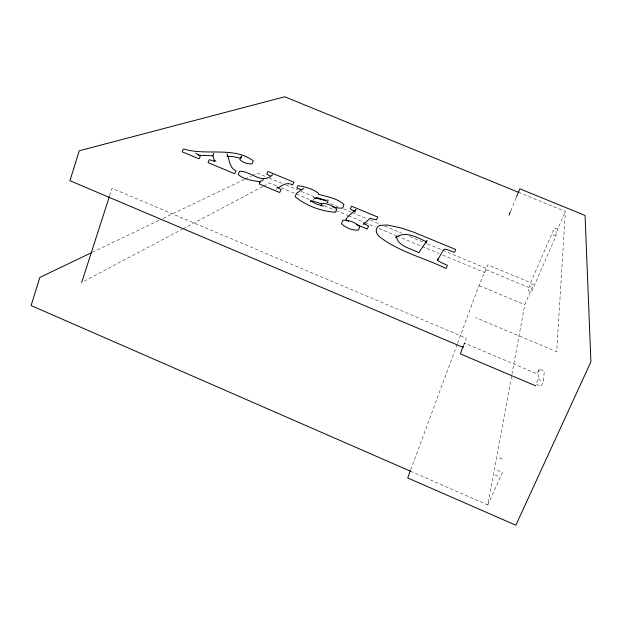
<?xml version="1.0" encoding="UTF-8"?>
<svg xmlns="http://www.w3.org/2000/svg" width="622" height="622" viewBox="0 0 622 622"><rect width="100%" height="100%" fill="white"/><g stroke="black" fill="none" stroke-linecap="round" stroke-linejoin="round"><path stroke-width="0.47" stroke-dasharray="3.11 2.33" d="M518.476 192.299L565.398 211.48L556.682 351.741L475.706 317.648M539.204 369.048L538.1 379.195L535.907 384.093L541.14 386.316L543.348 381.418L544.304 371.21L539.204 369.048L537.074 373.83L464.237 342.979L463.351 345.521M442.67 255.028L484.795 272.584L486.031 269.66L529.711 287.854L528.436 290.769L531.483 292.037L555.99 235.87L556.348 232.239L565.398 211.48M410.45 471.196L487.811 504.971L511.743 375.253M511.922 374.296L524.766 304.671L533.489 284.651L530.496 283.407L529.244 286.275L532.238 287.519M109.643 195.705L112.022 188.318L466.275 338.189L463.942 344.876M276.005 189.539L276.627 187.821M410.73 469.734L457.248 344.114M457.582 343.204L478.147 287.683L487.788 264.855L530.628 282.676L553.37 230.397L553.308 230.987L556.348 232.239M328.105 201.007L327.475 202.679L326.744 201.248M516.089 197.866L508.547 216.363L510.942 210.119L509.698 213.074M487.811 504.971L502.413 472.495L497.305 470.279M312.703 200.237L314.048 199.32M84.25 281.175L182.106 229.316M182.969 228.865L262.795 186.561M263.65 186.11L269.66 182.922L276.837 185.916M92.297 252.299L159.605 220.048M163.104 218.376L244.392 179.424M245.27 179.004L251.389 176.073M252.26 175.653L257.508 173.141L265.563 176.493M554.591 228.033L557.631 229.285M552.896 234.595L555.99 235.87M269.147 177.985L282.575 183.576M286.159 185.068L297.798 189.912M301.375 191.405L313.908 196.622M325.547 201.474L338.088 206.691M343.461 208.922L351.516 212.281M352.41 212.654L366.739 218.617M370.315 220.11L379.272 223.834M384.645 226.074L401.656 233.157M409.711 236.508L424.041 242.471M427.617 243.964L441.947 249.927M442.841 250.301L486.326 268.409M281.315 187.782L309.997 199.732M324.342 205.711L335.102 210.197M335.997 210.57L347.651 215.422M348.545 215.803L363.784 222.147M364.679 222.52L375.439 227.007M379.023 228.499L396.051 235.598M396.953 235.971L421.156 246.055M422.05 246.429L439.078 253.527M479.08 285.568L524.766 304.671M538.1 379.195L543.348 381.418M499.513 457.854L504.481 460M495.213 474.951L500.313 477.167"/><path stroke-width="0.93" d="M438.067 258.433L437.74 260.299L439.902 261.916L447.366 265.337L446.028 268.447C424.282 257.959 399.752 252.011 380.221 237.301C376.691 234.875 374.537 230.202 377.834 226.595L379.809 225.436L386.713 224.954L400.98 227.909L413.793 232.224L455.747 249.508L454.503 252.4L447.257 249.64L444.481 249.189L443.183 250.417L437.476 260.221M81.676 282.536L109.348 196.63M214.644 161.736L212.903 155.803L213.774 153.284M463.654 345.708L463.071 347.379L69.944 180.707L79.266 150.757L284.728 96.775L518.476 192.299M240.652 158.556L241.507 156.114L239.804 159.621C242.844 162.669 247.836 164.161 252.112 163.928L253.286 160.795C233.312 146.154 206.216 156.029 183.848 149.016L183.117 149.257L182.246 151.854L198.706 158.719L199.405 158.462L200.292 155.873L195.728 153.245M463.056 346.368L460.42 353.895L535.705 385.865M410.396 470.652L407.698 477.929L515.84 525.225L590.9 361.841L585.077 215.453L519.899 188.839L516.454 197.003M320.929 205.944L321.885 203.386C327.164 203.106 332.622 205.742 336.689 208.992L335.709 212.242C321.527 211.527 306.133 205.758 295.147 196.707L296.507 193.302L303.808 188.342M355.279 211.2L355.916 209.536L346.983 217.583L345.995 220.172L348.647 221.276M395.779 237.767L396.455 236.057C397.209 246.335 411.531 248.489 418.73 252.757L427.003 240.613L425.992 243.109L426.334 241.81C417.673 237.565 405.381 230.676 396.3 237.145M215.811 160.647L214.784 161.362L209.668 159.784L208.984 160.041L208.09 162.637L234.377 173.6L235.015 173.32L235.925 170.731C229.191 168.095 229.72 159.356 226.929 153.859M272.747 174.65C261.512 185.48 250.969 170.692 239.602 171.283L238.187 174.479C244.143 179.859 253.162 180.574 260.789 181.997M363.271 224.464L370.067 218.33L376.403 219.893L377.717 217.062L351.585 206.201L350.24 209L354.556 211.231L354.96 212.024M310.572 201.691L311.824 200.836L321.566 203.705M314.724 198.861L316.746 197.485L325.438 200.424M277.956 188.031C282.287 185.099 287.488 181.64 292.589 185.014L293.988 182.246L268.23 171.54L267.693 171.796L266.799 174.284L270.624 176.088M263.572 179.704L260.221 181.406L259.296 183.995L279.675 192.501L281.167 189.593L276.938 186.965M91.426 252.719L39.855 277.428L31.1 305.558L410.45 471.196M328.416 200.175L325.034 200.292L313.651 197.703M323.681 206.107L315.626 203.798L310.355 200.587M198.418 155.259L212.903 155.803M226.991 156.363L233.39 156.682L239.68 158.011M332.21 206.644L338.399 208.028L341.921 208.137L342.815 207.779L343.904 204.35C336.992 198.231 327.242 196.739 318.596 194.359L318.464 193.395C312.679 188.746 305.052 186.794 297.837 185.589L296.919 188.077L301.367 189.749M356.608 224.596L367.221 229.028L368.621 226.058L364.142 223.718L363.699 222.863M359.656 226.478L358.599 229.992C352.581 230.816 345.941 227.815 341.517 223.788L342.621 220.281C348.639 219.582 355.178 222.513 359.656 226.478"/></g></svg>
